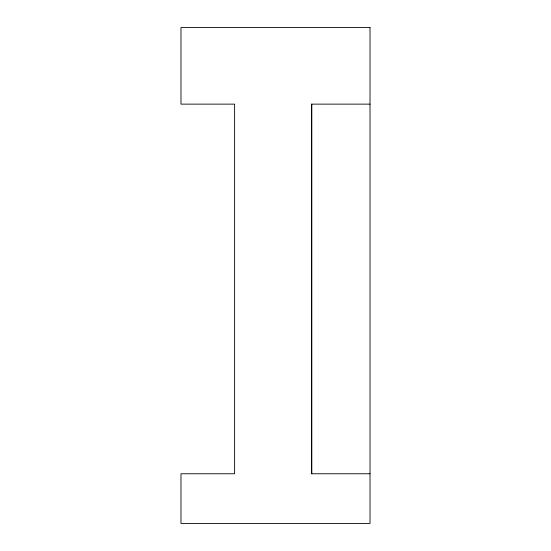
<?xml version="1.0" encoding="UTF-8"?>
<svg xmlns="http://www.w3.org/2000/svg" width="551" height="551" viewBox="0 0 551 551"><rect width="100%" height="100%" fill="white"/><g stroke="black" fill="none" stroke-linecap="round" stroke-linejoin="round"><path stroke-width="0.83" d="M370.017 104.132L311.439 104.132L311.439 473.77L370.017 473.77M311.818 104.132L311.818 473.77M370.017 27.55L180.983 27.55L180.983 104.132L234.616 104.132L234.616 473.77L180.983 473.77L180.983 523.45L370.017 523.45L370.017 27.55"/></g></svg>
